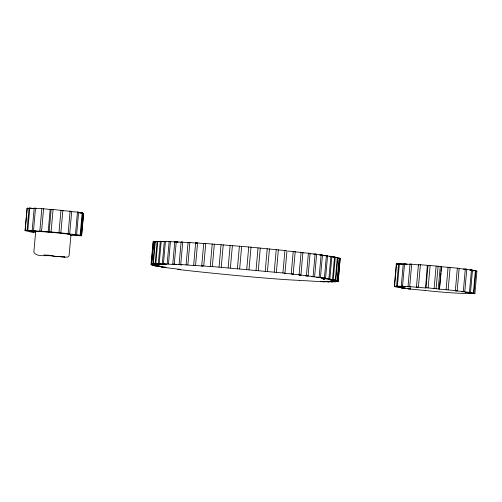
<?xml version="1.0" encoding="UTF-8"?>
<svg xmlns="http://www.w3.org/2000/svg" width="502" height="502" viewBox="0 0 502 502"><rect width="100%" height="100%" fill="white"/><g stroke="black" fill="none" stroke-linecap="round" stroke-linejoin="round"><path stroke-width="0.75" d="M35.686 232.275L30.107 231.773L34.086 231.949L25.1 230.682L27.102 208.248L31.72 208.537M25.1 230.682L27.215 208.186M25.213 230.613L32.084 231.089L27.045 230.481L29.047 208.048L35.629 208.606M27.045 230.481L27.811 230.481L29.813 208.048M27.811 230.481L35.598 231.127L32.172 230.613L34.174 208.179L43.574 208.75L50.482 209.503L50.181 209.422L48.161 231.83L48.481 231.937L39.827 231.071L41.848 208.631M32.172 230.613L33.496 230.675L35.498 208.242M35.68 231.573L33.847 252.129C36.652 258.041 48.355 254.219 53.62 256.466M41.572 231.177L43.574 208.75M48.161 231.83L49.152 231.767L51.154 209.334L63.39 210.576L62.819 210.633M63.089 210.677L71.717 211.361L69.696 233.8L51.066 231.93L53.068 209.497M58.966 232.652L60.968 210.219M60.842 232.84L62.844 210.407M68.109 233.606L70.111 211.173M77.465 212.082L78.613 212.246L76.611 234.679L75.463 234.516L77.465 212.082L71.61 211.656M82.159 212.835L82.711 212.955L80.709 235.388L80.157 235.262L82.159 212.835L77.496 212.415M81.575 235.061L82.472 225.009M82.61 223.459L83.621 213.337L81.619 235.771L70.274 235.469M299.619 280.38C270.446 279.225 203.906 272.517 177.865 269.43L180.707 269.461L161.493 267.095L165.967 267.309L157.628 266.424L162.56 266.694L155.275 265.953L154.629 265.815L159.962 266.142L152.947 265.395L152.52 265.276L158.212 265.652L151.328 264.811L157.226 265.144L151.039 264.51L153.066 241.989L155.124 242.146M151.673 260.94L151.88 258.618M152.156 255.524L152.363 253.209M152.639 250.109L152.846 247.793M153.123 244.7L153.33 242.378M151.039 264.51L157.465 264.836L151.485 264.19L153.486 241.757L154.516 241.751M151.485 264.19L153.731 241.694M151.73 264.121L158.5 264.598L152.846 263.952L154.848 241.518L158.186 241.713M152.846 263.952L153.317 263.908L155.319 241.475M153.317 263.908L160.389 264.435L155.124 263.807L157.126 241.374L161.895 241.707M155.124 263.807L155.815 263.782L157.816 241.349M155.815 263.782L163.119 264.359L158.293 263.751L160.295 241.318L165.277 241.688M158.293 263.751L159.197 263.751L161.198 241.318M159.197 263.751L166.651 264.366L162.322 263.782L164.323 241.349L169.463 241.757M162.322 263.782L163.426 263.801L165.428 241.374M167.166 263.908L169.168 241.475L178.11 242.202L174.784 241.682L172.782 264.115L176.108 264.629L163.426 263.801M168.459 263.945L170.46 241.518M172.782 264.115L174.257 264.184L176.258 241.751L180.626 242.202M174.257 264.184L181.856 264.893L179.107 264.416L181.109 241.983L188.796 242.717M179.107 264.416L180.745 264.498L182.747 242.071M186.091 264.799L188.093 242.366L197.204 243.206L195.654 242.83L193.653 265.257L195.203 265.64L180.745 264.498M187.873 264.905L189.875 242.472M288.01 251.119L295.195 251.64L293.193 274.073L284.245 273.345L284.954 273.195L286.981 250.736L248.735 246.971L203.724 243.363L201.722 265.796L202.651 266.123L195.567 265.382L197.568 242.949L195.654 242.83M212.22 243.972L210.244 266.669L203.749 265.941L205.751 243.508M284.979 273.17L212.333 266.562L214.341 244.129M219.054 267.077L221.056 244.643M221.244 267.252L223.246 244.819M228.146 267.804L230.148 245.371M230.387 267.993L232.388 245.56M237.402 268.583L239.404 246.156M239.667 268.783L241.669 246.35M246.733 269.405L248.735 246.971M248.998 269.612L251 247.179M256.039 270.264L258.041 247.831M258.292 270.471L260.293 248.044M265.232 271.143L267.233 248.71M267.44 271.362L269.442 248.929M274.224 272.04L276.225 249.607M276.37 272.26L278.372 249.827M282.921 272.95L284.923 250.517M291.235 273.854L293.237 251.42M301.093 252.318L302.919 252.531L300.918 274.964L299.092 274.745L301.093 252.318L295.471 251.954M308.404 253.19L310.092 253.397L308.09 275.83L306.402 275.623L308.404 253.19L300.98 252.6L302.919 252.531M315.099 254.037L316.63 254.238L314.628 276.671L313.097 276.47L315.099 254.037L308.868 253.579M321.117 254.853L322.472 255.041L320.471 277.474L319.115 277.286L321.117 254.853L316.643 254.508M326.394 255.618L327.561 255.8L325.56 278.233L324.392 278.052L326.394 255.618L319.969 255.098M330.881 256.334L331.847 256.503L329.845 278.936L328.879 278.767L330.881 256.334L326.815 255.989M334.533 256.993L335.286 257.143L333.284 279.576L332.531 279.426L334.533 256.993L329.858 256.578M337.306 257.582L337.846 257.721L335.844 280.154L335.305 280.016L337.306 257.582L335.116 257.382M339.176 258.103L339.496 258.223L337.495 280.656L337.175 280.536L339.176 258.103L338.392 258.028M340.136 258.549L338.16 281.346L332.029 280.693L338.222 281.076L340.136 258.549L339.371 258.474M410.598 288.845L402.372 288.123L401.111 287.941L405.334 288.11L394.277 286.598L396.31 263.864L398.908 263.983M394.541 286.705L396.586 263.801M394.277 286.598L400.565 287.05L394.585 286.234L401.951 286.761L396.599 286.115L398.601 263.682L403.388 264.033M396.599 286.115L397.396 286.109L399.397 263.675M397.396 286.109L405.453 286.761L401.267 286.184L403.269 263.751L410.391 264.41M401.267 286.184L402.541 286.228L404.543 263.801M402.541 286.228L410.768 286.975L408.032 286.498L410.034 264.065L418.743 264.899M408.032 286.498L409.695 286.592L411.696 264.159M409.695 286.592L417.57 287.382L416.434 287.081L418.455 264.598L438.102 266.185L441.565 266.7L439.438 289.158L457.171 290.758L459.173 268.332L441.44 266.725L441.026 271.369M427.29 265.445L425.558 287.953L422.784 287.753L418.404 287.169L420.406 264.736M425.269 287.834L426.01 287.753L428.011 265.32M439.564 289.127L428.124 287.922L430.132 265.489M434.104 288.669L436.106 266.236M436.1 288.619L438.102 266.185M438.252 288.813L440.254 266.38M439.507 288.386L440.888 272.912M446.09 289.572L448.091 267.139M448.142 289.779L450.143 267.346M455.352 290.558L457.353 268.124M465.31 269.072L466.778 269.267L464.777 291.7L463.308 291.505L465.31 269.072L459.11 268.639M471.453 269.932L472.482 270.101L470.481 292.528L469.452 292.365L471.453 269.932L466.502 269.524M475.4 270.647L475.927 270.773L473.926 293.206L473.399 293.08L475.4 270.647L470.067 270.158M418.455 264.598L418.856 264.805M153.066 241.989L153.794 242.159M416.44 287.037L418.404 287.169M39.827 231.071L41.289 231.422L33.496 230.675M50.162 209.397L51.154 209.334M338.16 281.346L331.427 280.976L337.25 281.622L336.892 281.678L329.965 281.176L335.43 281.817L334.847 281.848L327.655 281.296L332.7 281.917L331.904 281.929L324.518 281.333L329.099 281.929L320.527 281.289L324.662 281.854L299.807 280.405M71.698 211.367L69.577 211.392L70.857 211.562M43.95 254.941L53.156 255.524M69.696 233.8L67.575 233.825L75.463 234.516M457.14 290.771L455.151 290.821L463.308 291.505M295.195 251.64L293.908 251.753M293.193 274.073L291.882 274.205L299.092 274.745M300.918 274.964L298.947 275.021L306.402 275.623M425.332 290.501C457.573 293.908 467.299 293.356 474.892 293.683L476.9 271.168L475.601 271.03M310.092 253.397L308.328 253.41M308.09 275.83L305.523 275.83L313.097 276.47M466.778 269.267L463.346 269.191M464.777 291.7L461.25 291.606L469.452 292.365M325.227 278.692L332.531 279.426M78.613 212.246L77.39 212.22M76.611 234.679L72.577 234.503L80.157 235.262M316.63 254.238L313.581 254.2M314.628 276.671L311.478 276.615L319.115 277.286M64.061 257.156L67.594 257.112L69.038 255.92L70.983 234.88A17.84 0.684 5.1 0 0 53.086 232.514A17.84 0.684 5.1 0 0 35.742 231.755M410.605 288.851L407.819 288.832L425.332 290.495M322.472 255.041L319.887 254.966M320.471 277.474L316.762 277.355L324.392 278.052M472.482 270.101L469.91 269.988M470.481 292.528L465.636 292.277L473.399 293.08M327.561 255.8L323.332 255.618L324.198 255.763M325.56 278.233L321.33 278.045L328.879 278.767M174.784 241.682L176.258 241.751M331.847 256.503L329.852 256.403M329.845 278.936L325.409 278.704M82.711 212.955L79.517 212.766M80.709 235.388L75.244 235.024L81.619 235.771M57.052 256.371L64.971 257.068L53.181 256.189L56.952 256.371M335.286 257.143L333.09 257.024M333.284 279.576L328.145 279.275L335.305 280.016M475.927 270.773L472.144 270.534M473.926 293.206L468.065 292.81L474.898 293.601M337.846 257.721L335.468 257.57M335.844 280.154L330.322 279.796L337.175 280.536M193.653 265.257L195.567 265.382M339.496 258.223L337.576 258.091M337.495 280.656L331.646 280.248L338.135 280.982M398.356 264.303L396.279 264.171L396.85 264.309M83.508 213.406L82.466 213.331M476.894 271.249L475.595 271.155M201.773 265.834L203.749 265.941M339.49 258.593L340.224 258.649M210.212 266.405L212.333 266.562M406.099 264.303L404.417 264.134M426.01 287.753L428.124 287.922M49.152 231.767L51.066 231.93M400.458 264.115L402.033 264.253M332.657 257.149L333.836 257.262M79.649 212.917L81.355 213.093M472.156 270.678L473.882 270.848M29.907 208.55L30.377 208.6M33.797 208.606L29.762 208.148M403.646 264.278L400.282 263.901M29.367 208.493L27.102 208.248M399.14 264.177L396.31 263.864M153.486 241.757L154.196 241.838M82.642 213.231L83.621 213.337M407.229 264.297L404.468 263.939M156.693 241.732L154.848 241.518M197.568 242.949L204.653 243.69L203.724 243.363M159.385 241.644L157.126 241.374M163.702 241.744L160.295 241.318M36.37 208.537L34.174 208.179M399.573 263.814L398.601 263.682M166.168 241.6L164.323 241.349M170.78 241.713L169.168 241.475M411.27 264.322L410.034 264.065M182.213 242.184L181.109 241.983M189.549 242.667L188.093 242.366M323.112 279.175L324.455 279.696L323.815 279.35"/></g></svg>
